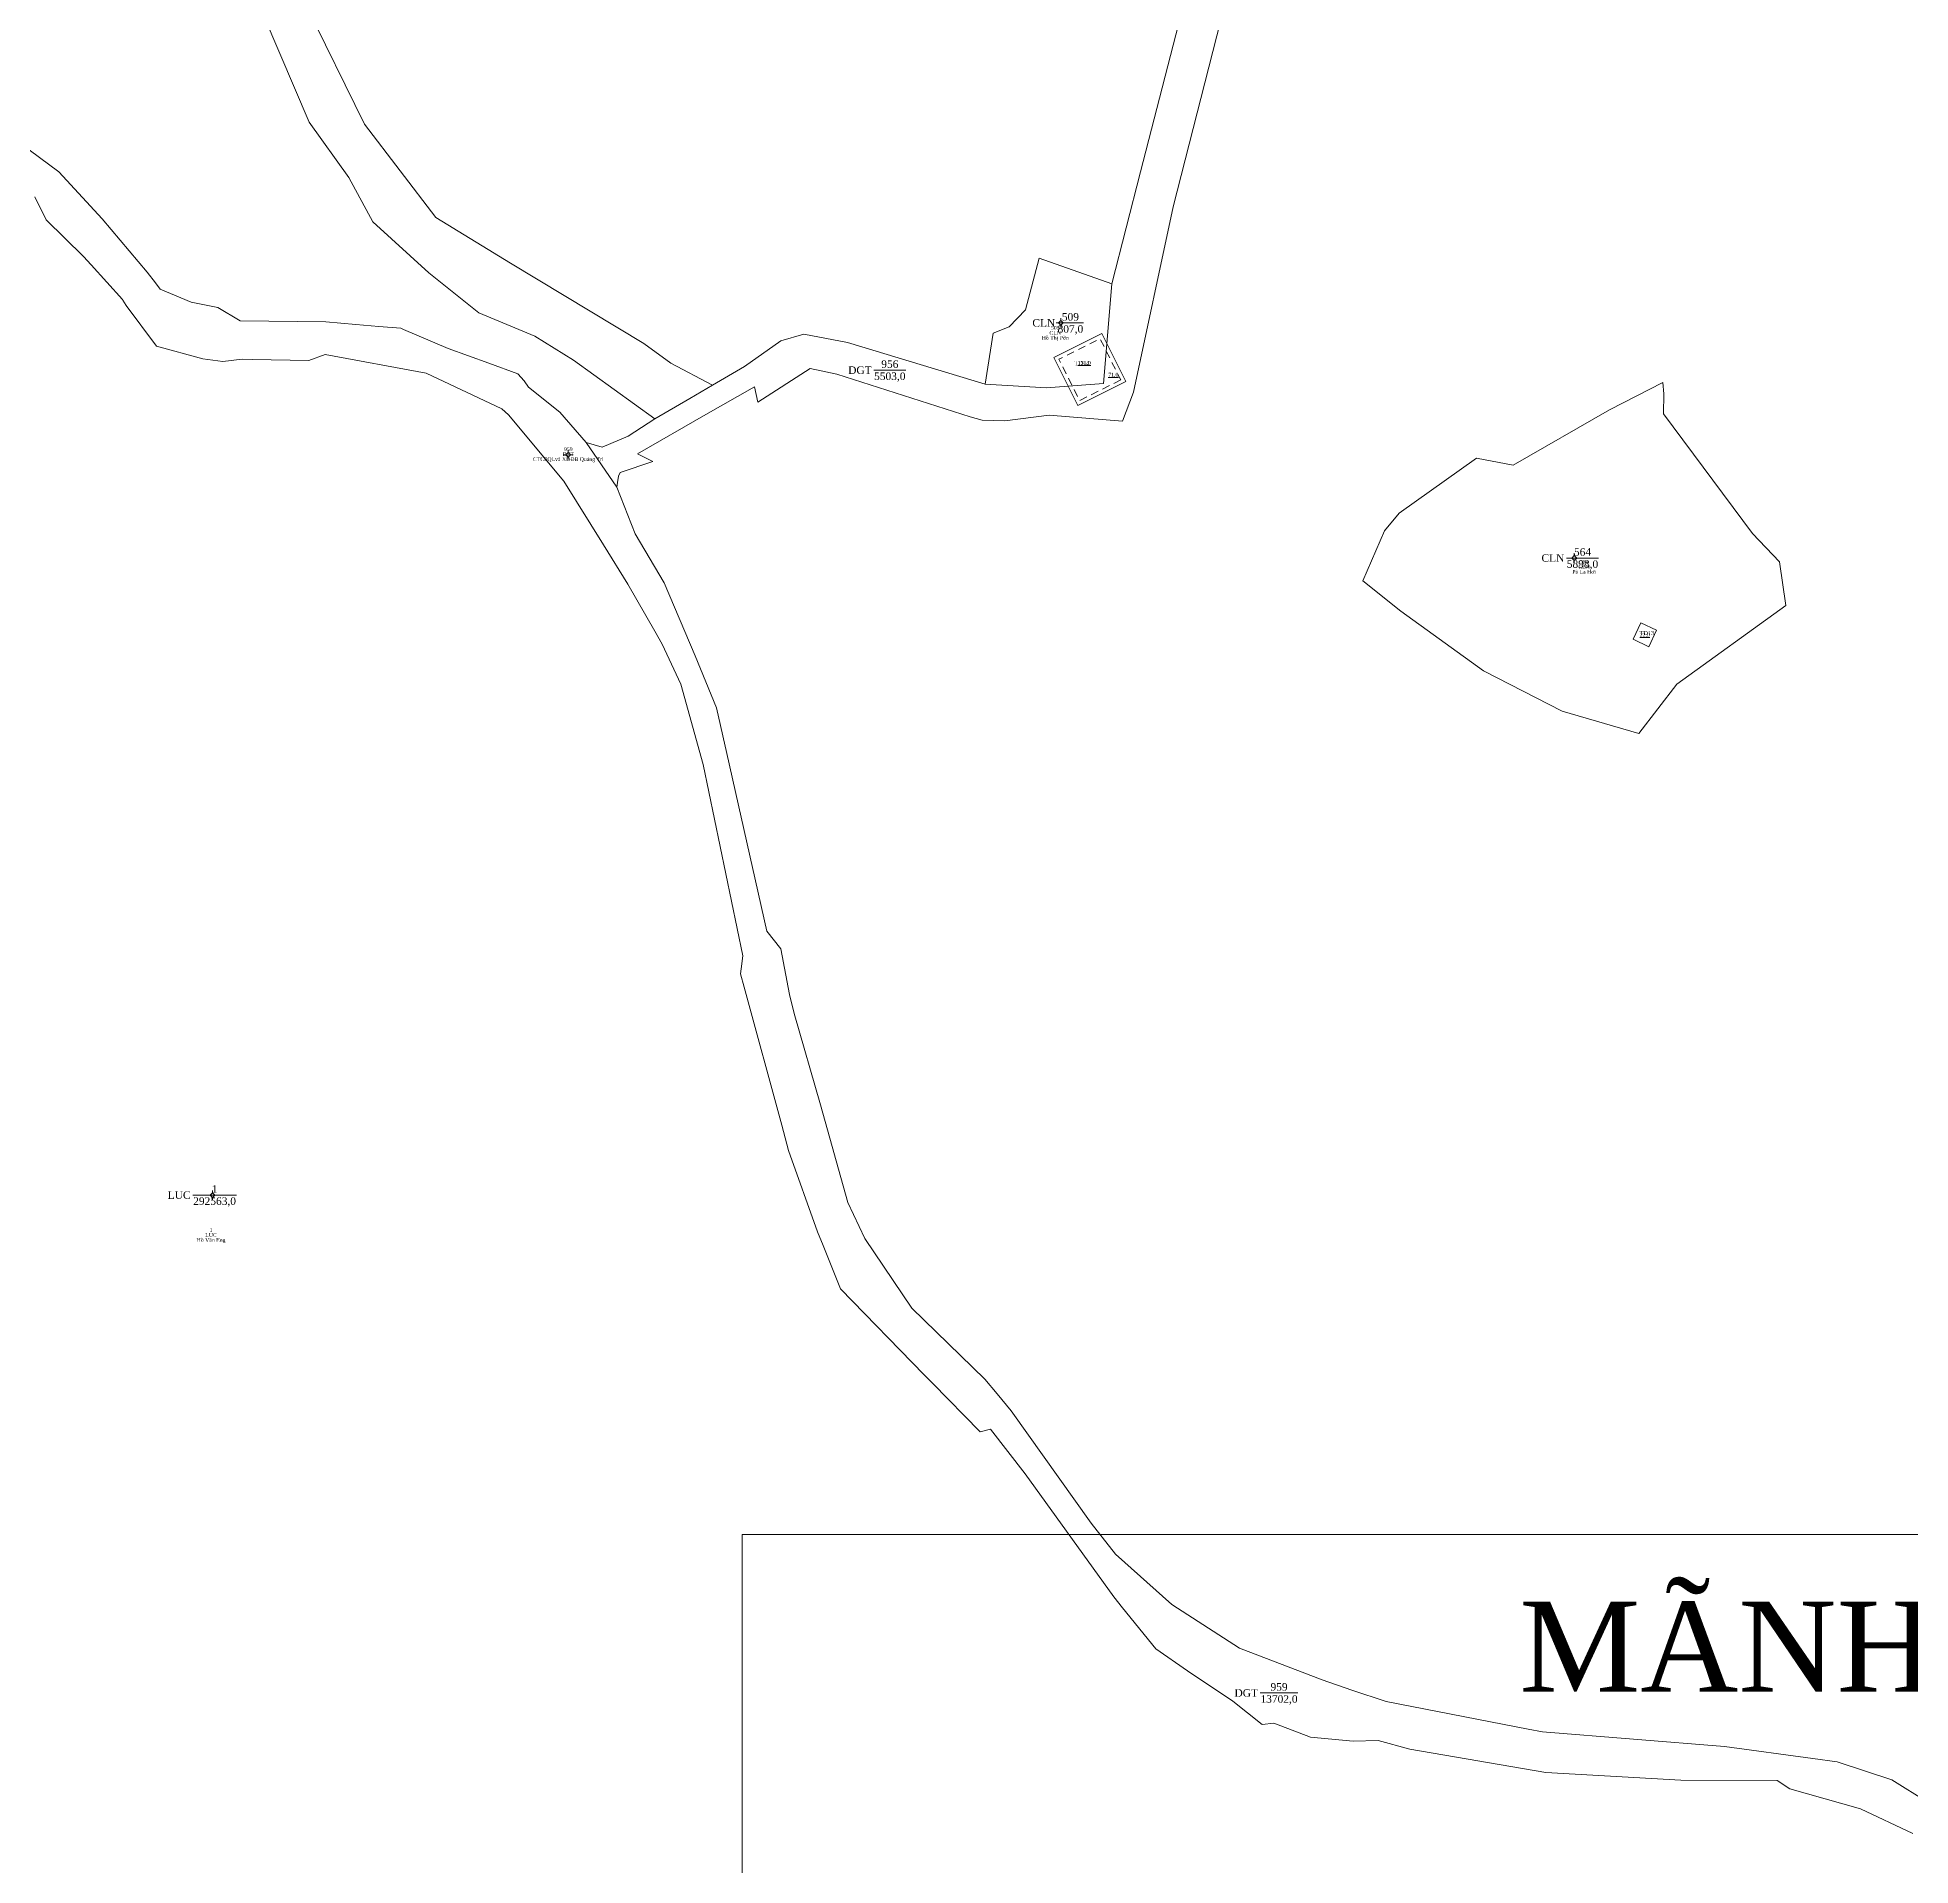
# Model space of a CAD drawing. Header units: metres. Extents: x 542180 to 550635, y 1840441 to 1846931.
# Drawn here: x 547370 to 547865.7, y 1841175.5 to 1841659.2 of the extents above; entities that cross this region are included whole.
import ezdxf
from ezdxf.enums import TextEntityAlignment as Align

# ---------------------------------------------------------------- set-up
doc = ezdxf.new("R2010")
doc.units = ezdxf.units.M
doc.header["$MEASUREMENT"] = 0
doc.linetypes.add('DGN Style 2', pattern=[3.355162, 2.013097, -1.342065])
for name, color, linetype, lineweight in [('Level 10', 7, 'Continuous', 0), ('Level 11', 7, 'Continuous', 0), ('Level 13', 7, 'Continuous', 0), ('Level 15', 7, 'Continuous', 0), ('Level 19', 7, 'Continuous', 0), ('Level 2', 7, 'Continuous', 0), ('Level 28', 7, 'Continuous', 0), ('Level 30', 7, 'Continuous', 0), ('Level 4', 7, 'Continuous', 0), ('Level 5', 7, 'Continuous', 0), ('Level 6', 7, 'Continuous', 0), ('Level 62', 7, 'Continuous', 0)]:
    doc.layers.add(name, color=color, linetype=linetype, lineweight=lineweight)
doc.styles.add('Style-Times New Roman', font='times.ttf')

# ---------------------------------------------------------------- blocks, each defined once
blk = doc.blocks.new('CENTRD')
at = {"layer": 'Level 11', "linetype": 'Continuous', "lineweight": 0}
h = blk.add_hatch(color=1, dxfattribs=at)
edge = h.paths.add_edge_path()
edge.add_arc((0, 0), 1.5, 0, 360)
at = {"layer": 'Level 11', "color": 1, "linetype": 'Continuous', "lineweight": 0}
for p, q in [((-6.25, 0), (-12.5, 0)), ((0, 6.25), (-6.25, 0)), ((-6.25, 0), (0, -6.25)), ((0, 12.5), (0, 6.25)), ((6.25, 0), (0, 6.25)), ((0, -6.25), (6.25, 0)), ((12.5, 0), (6.25, 0)), ((0, -6.25), (0, -12.5))]:
    blk.add_line(p, q, dxfattribs=at)
blk = doc.blocks.new('N_THUA_198')
at = {"layer": 'Level 13', "color": 1, "linetype": 'Continuous', "lineweight": 0}
blk.add_line((-5.186738, 0), (6.329262, 0), dxfattribs=at)
at = {"layer": 'Level 13', "color": 5, "linetype": 'Continuous', "lineweight": 0, "style": 'Style-Times New Roman'}
blk.add_text('1', height=2, dxfattribs=at).set_placement((0.571262, 1.6), align=Align.MIDDLE_CENTER)
at = {"layer": 'Level 2', "color": 3, "linetype": 'Continuous', "lineweight": 0, "style": 'Style-Times New Roman'}
blk.add_text('LUC', height=2, dxfattribs=at).set_placement((-5.786738, 0), align=Align.MIDDLE_RIGHT)
at = {"layer": 'Level 4', "color": 1, "linetype": 'Continuous', "lineweight": 0, "style": 'Style-Times New Roman'}
blk.add_text('292563,0', height=2, dxfattribs=at).set_placement((0.571262, -1.6), align=Align.MIDDLE_CENTER)
blk = doc.blocks.new('N_THUA_253')
at = {"layer": 'Level 13', "color": 1, "linetype": 'Continuous', "lineweight": 0}
blk.add_line((-0.872776, 0), (5.983224, 0), dxfattribs=at)
at = {"layer": 'Level 13', "color": 5, "linetype": 'Continuous', "lineweight": 0, "style": 'Style-Times New Roman'}
blk.add_text('509', height=2, dxfattribs=at).set_placement((2.555224, 1.6), align=Align.MIDDLE_CENTER)
at = {"layer": 'Level 2', "color": 3, "linetype": 'Continuous', "lineweight": 0, "style": 'Style-Times New Roman'}
blk.add_text('CLN', height=2, dxfattribs=at).set_placement((-1.472776, 0), align=Align.MIDDLE_RIGHT)
at = {"layer": 'Level 4', "color": 1, "linetype": 'Continuous', "lineweight": 0, "style": 'Style-Times New Roman'}
blk.add_text('807,0', height=2, dxfattribs=at).set_placement((2.555224, -1.6), align=Align.MIDDLE_CENTER)
blk = doc.blocks.new('N_THUA_254')
at = {"layer": 'Level 13', "color": 1, "linetype": 'Continuous', "lineweight": 0}
blk.add_line((-2.044529, 0), (6.365471, 0), dxfattribs=at)
at = {"layer": 'Level 13', "color": 5, "linetype": 'Continuous', "lineweight": 0, "style": 'Style-Times New Roman'}
blk.add_text('564', height=2, dxfattribs=at).set_placement((2.160471, 1.6), align=Align.MIDDLE_CENTER)
at = {"layer": 'Level 2', "color": 3, "linetype": 'Continuous', "lineweight": 0, "style": 'Style-Times New Roman'}
blk.add_text('CLN', height=2, dxfattribs=at).set_placement((-2.644529, 0), align=Align.MIDDLE_RIGHT)
at = {"layer": 'Level 4', "color": 1, "linetype": 'Continuous', "lineweight": 0, "style": 'Style-Times New Roman'}
blk.add_text('5898,0', height=2, dxfattribs=at).set_placement((2.160471, -1.6), align=Align.MIDDLE_CENTER)
blk = doc.blocks.new('N_THUA_271')
at = {"layer": 'Level 13', "color": 1, "linetype": 'Continuous', "lineweight": 0}
blk.add_line((-1.803881, 0), (6.606119, 0), dxfattribs=at)
at = {"layer": 'Level 13', "color": 5, "linetype": 'Continuous', "lineweight": 0, "style": 'Style-Times New Roman'}
blk.add_text('956', height=2, dxfattribs=at).set_placement((2.401119, 1.6), align=Align.MIDDLE_CENTER)
at = {"layer": 'Level 2', "color": 3, "linetype": 'Continuous', "lineweight": 0, "style": 'Style-Times New Roman'}
blk.add_text('DGT', height=2, dxfattribs=at).set_placement((-2.403881, 0), align=Align.MIDDLE_RIGHT)
at = {"layer": 'Level 4', "color": 1, "linetype": 'Continuous', "lineweight": 0, "style": 'Style-Times New Roman'}
blk.add_text('5503,0', height=2, dxfattribs=at).set_placement((2.401119, -1.6), align=Align.MIDDLE_CENTER)
blk = doc.blocks.new('N_THUA_272')
at = {"layer": 'Level 13', "color": 1, "linetype": 'Continuous', "lineweight": 0}
blk.add_line((-2.969585, 0), (6.992415, 0), dxfattribs=at)
at = {"layer": 'Level 13', "color": 5, "linetype": 'Continuous', "lineweight": 0, "style": 'Style-Times New Roman'}
blk.add_text('959', height=2, dxfattribs=at).set_placement((2.011415, 1.6), align=Align.MIDDLE_CENTER)
at = {"layer": 'Level 2', "color": 3, "linetype": 'Continuous', "lineweight": 0, "style": 'Style-Times New Roman'}
blk.add_text('DGT', height=2, dxfattribs=at).set_placement((-3.569585, 0), align=Align.MIDDLE_RIGHT)
at = {"layer": 'Level 4', "color": 1, "linetype": 'Continuous', "lineweight": 0, "style": 'Style-Times New Roman'}
blk.add_text('13702,0', height=2, dxfattribs=at).set_placement((2.011415, -1.6), align=Align.MIDDLE_CENTER)

msp = doc.modelspace()

# ---------------------------------------------------------------- linework, layer by layer
at = {"layer": 'Level 10', "color": 7, "lineweight": 0}
msp.add_line((547515.24, 1841552), (547523.31, 1841540.25), dxfattribs=at)
at = {"layer": 'Level 10', "color": 7, "lineweight": 0, "flags": 128}
for points in [[(547311.97, 1841816.38), (547330.12, 1841790.9), (547331.26, 1841772.17), (547337.83, 1841757.27), (547343.92, 1841748.39), (547346.35, 1841747.35), (547351.12, 1841743.15), (547361.54, 1841739.19), (547368.69, 1841738.69), (547381.28, 1841743.89), (547395.73, 1841743.39), (547397.34, 1841741.25), (547401.34, 1841738.3), (547415.99, 1841695.92), (547426.14, 1841673.87), (547441.92, 1841636.82), (547452.45, 1841622.19), (547458.77, 1841610.42), (547473.59, 1841596.91), (547486.78, 1841586.34), (547501.63, 1841580.17), (547511.83, 1841573.79), (547533.39, 1841558.31)], [(547654.31, 1841594.04), (547661.93, 1841623.7), (547674.17, 1841671.33), (547674.46, 1841680.22), (547678.47, 1841697.89)], [(547441.16, 1841667.65), (547456.58, 1841636.29), (547475.46, 1841611.59), (547495.19, 1841599.53), (547530.45, 1841578.28), (547537.63, 1841573), (547548.62, 1841567.2)], [(547523.31, 1841540.25), (547523.54, 1841541.5), (547523.77, 1841543.16), (547524.24, 1841544.13), (547532.84, 1841546.98), (547528.81, 1841549.04), (547546.8927, 1841559.4197), (547559.75, 1841566.8), (547560.68, 1841562.73), (547574.5, 1841571.61), (547581.52, 1841570.09), (547616.86, 1841558.85), (547620.04, 1841557.98), (547626.02, 1841557.74), (547637.77, 1841559.29), (547657.1, 1841557.66), (547660.06, 1841565.32), (547670.51, 1841614.37), (547684.17, 1841667.97)], [(547360.34, 1841635.07), (547375.67, 1841623.64), (547387.17, 1841611.26), (547399.03, 1841597.08), (547401.22, 1841594.25), (547402.49, 1841592.66), (547410.73, 1841589.17), (547417.79, 1841587.73), (547423.63, 1841584.2), (547446.36, 1841583.93), (547454.2813, 1841583.2609), (547460.3515, 1841582.7481), (547466.13, 1841582.26), (547466.9173, 1841581.9248), (547478.72, 1841576.9), (547489.4363, 1841573.0159), (547497.15, 1841570.22), (547498.82, 1841568.4), (547499.98, 1841566.65), (547508.23, 1841560.1), (547515.24, 1841552)], [(547369.3074, 1841617.056), (547372.36, 1841610.96), (547382.22, 1841601.27), (547384.2518, 1841599.0268), (547392.5, 1841589.92), (547392.6395, 1841589.6936), (547393.48, 1841588.33), (547401.56, 1841577.51), (547413.74, 1841574.18), (547419.07, 1841573.46), (547424.2, 1841574.06), (547426.9411, 1841574.0055), (547441.8, 1841573.71), (547446.15, 1841575.36), (547472.86, 1841570.37), (547492.94, 1841560.93), (547494.66, 1841559.39), (547509.34, 1841541.81), (547519.8, 1841525), (547526.2, 1841514.6), (547533.3819, 1841502.0965), (547535.35, 1841498.67), (547540.28, 1841488.07), (547546.21, 1841466.83), (547556.68, 1841416.18), (547556.2231, 1841412.7891), (547556.04, 1841411.43), (547557.0023, 1841407.9026), (547566.95, 1841371.44), (547568.78, 1841364.73), (547576.44, 1841343.2), (547577.9133, 1841339.5446), (547582.53, 1841328.09), (547604.6876, 1841305.3864), (547606.8768, 1841303.1433), (547619.46, 1841290.25), (547619.8567, 1841290.3561), (547622.19, 1841290.98), (547631.41, 1841279.16), (547654.81, 1841246.59), (547657.1314, 1841243.7269), (547665.95, 1841232.85), (547674.29, 1841227.02), (547686.36, 1841219.02), (547694.06, 1841212.79), (547697.17, 1841213.13), (547706.92, 1841209.48), (547718.16, 1841208.44), (547724.76, 1841208.59), (547733.19, 1841206.32), (547769.18, 1841200.15), (547804.83, 1841198.11), (547830.36, 1841197.98), (547833.7, 1841195.76), (547852.41, 1841190.54), (547866.22, 1841183.98)], [(547620.76, 1841567.5), (547622.93, 1841580.98), (547627.13, 1841582.62), (547631.46, 1841587.15), (547635.1, 1841600.86), (547654.31, 1841594.04)], [(547620.76, 1841567.5), (547637.06, 1841566.52), (547652.13, 1841567.62), (547654.31, 1841594.04)], [(547548.62, 1841567.2), (547557.11, 1841572.16), (547566.76, 1841578.93), (547572.82, 1841580.72), (547584.35, 1841578.54), (547620.76, 1841567.5)], [(547533.39, 1841558.31), (547542.6622, 1841563.7223), (547548.62, 1841567.2)], [(547832.66, 1841508.91), (547831.02, 1841520.43), (547823.83, 1841527.97), (547800.31, 1841559.64), (547800.41, 1841564.92), (547800.15, 1841567.89), (547785.97, 1841560.68), (547760.47, 1841546.04), (547750.81, 1841547.91), (547730.35, 1841533.32), (547726.45, 1841528.7), (547720.77, 1841515.44), (547730.82, 1841507.39), (547752.64, 1841491.66), (547773.44, 1841480.93), (547793.79, 1841475.08), (547803.83, 1841488.14), (547832.66, 1841508.91)], [(547515.24, 1841552), (547519.41, 1841550.79), (547526.33, 1841553.76), (547533.39, 1841558.31)], [(547523.31, 1841540.25), (547528.15, 1841527.89), (547535.85, 1841514.92), (547544.04, 1841495.62), (547549.74, 1841481.81), (547552.4, 1841469.77), (547563.06, 1841422.7), (547566.73, 1841418.08), (547569.01, 1841406), (547570.24, 1841400.91), (547577.18, 1841376.81), (547584.45, 1841350.91), (547588.99, 1841341.4), (547601.39, 1841322.98), (547620.7, 1841304.17), (547623.95, 1841300.28), (547627.66, 1841295.83), (547648.85, 1841266.05), (547655.28, 1841257.85), (547670.22, 1841244.57), (547688.13, 1841233.04), (547709.96, 1841224.61), (547717.81, 1841221.93), (547726.9, 1841218.88), (547764.4939, 1841211.6049), (547768.24, 1841210.88), (547816.4, 1841207.01), (547839.7879, 1841203.8257), (547846.22, 1841202.95), (547860.67, 1841198.2), (547870.33, 1841192.2)]]:
    msp.add_lwpolyline(points, dxfattribs=at)
at = {"layer": 'Level 30', "color": 5, "linetype": 'Continuous', "lineweight": 0, "flags": 128}
for points in [[(547658.0065, 1841568.1482), (547645.3057, 1841561.7978), (547638.9552, 1841574.4986), (547651.6561, 1841580.8491), (547658.0065, 1841568.1482)], [(547798.4396, 1841502.3553), (547794.2837, 1841504.3274), (547792.2259, 1841499.9909), (547796.3817, 1841498.0188), (547798.4396, 1841502.3553)]]:
    msp.add_lwpolyline(points, dxfattribs=at)
at = {"layer": 'Level 6', "color": 2, "linetype": 'DGN Style 2', "lineweight": 0, "flags": 128}
msp.add_lwpolyline([(547656.664862, 1841568.595415), (547645.752908, 1841563.139438), (547640.296845, 1841574.051392), (547651.208885, 1841579.507455), (547656.664862, 1841568.595415)], close=True, dxfattribs=at)
at = {"layer": 'Level 62', "color": 7, "linetype": 'Continuous', "lineweight": 0, "flags": 128}
msp.add_lwpolyline([(548078.7822, 1841263.1113), (547556.4625, 1841263.1113), (547556.4625, 1840685.6113), (548386.4625, 1840685.6113), (548386.4625, 1841127.8482)], dxfattribs=at)

# ---------------------------------------------------------------- block references
at = {"layer": 'Level 11', "color": 1, "linetype": 'Continuous', "lineweight": 0, "xscale": 0.1, "yscale": 0.1, "zscale": 0.1}
for p in [(547640.8, 1841583.69), (547510.48, 1841548.78), (547776.69, 1841521.48), (547416.32, 1841352.91)]:
    msp.add_blockref('CENTRD', p, dxfattribs=at)
at = {"layer": 'Level 2', "color": 3, "linetype": 'Continuous', "lineweight": 0}
for name, p in [('N_THUA_253', (547640.8, 1841583.69)), ('N_THUA_271', (547593.159015, 1841571.183366)), ('N_THUA_254', (547776.69, 1841521.48)), ('N_THUA_198', (547416.32, 1841352.91)), ('N_THUA_272', (547696.544582, 1841221.168467))]:
    msp.add_blockref(name, p, dxfattribs=at)

# ---------------------------------------------------------------- texts
at = {"layer": 'Level 15', "color": 1, "linetype": 'Continuous', "lineweight": 0, "char_height": 1, "attachment_point": 5, "line_spacing_factor": 0.790495, "style": 'Style-Times New Roman'}
for s, insert in [('509\\PCLN\\PHồ Thị Pờn', (547639.325817, 1841580.944006)), ('959\\PDGT\\PCTCPQLvà XDĐB Quảng Tri', (547510.481843, 1841548.785)), ('564\\PCLN\\PPả La Hơi', (547779.27342, 1841519.138962)), ('1\\PLUC\\PHồ Văn Eng', (547415.951176, 1841342.190162))]:
    msp.add_mtext(s, dxfattribs=dict(at, insert=insert))
at = {"layer": 'Level 19', "color": 250, "linetype": 'Continuous', "lineweight": 0, "style": 'Style-Times New Roman'}
msp.add_text('MÃNH SỐ 10', height=23.82322, dxfattribs=at).set_placement((547867.084576, 1841221.481265), align=Align.CENTER)
at = {"layer": 'Level 28', "color": 1, "lineweight": 0, "style": 'Style-Times New Roman'}
for s, p in [('TD14', (547644.466282, 1841572.492432)), ('TD13', (547793.984691, 1841501.095083))]:
    msp.add_text(s, height=1.069944, dxfattribs=at).set_placement(p)
at = {"layer": 'Level 5', "color": 5, "linetype": 'Continuous', "lineweight": 0, "style": 'Style-Times New Roman'}
for s, p in [('%%u131,0%%U', (547647.037999, 1841573.091921)), ('%%u71,0%%U', (547654.707729, 1841569.979715)), ('%%u22,0%%U', (547795.332731, 1841501.173106))]:
    msp.add_text(s, height=1, dxfattribs=at).set_placement(p, align=Align.MIDDLE_CENTER)

doc.saveas('drawing.dxf')
